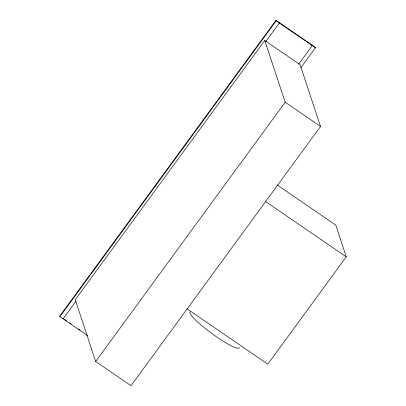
<?xml version="1.0" encoding="UTF-8"?>
<svg xmlns="http://www.w3.org/2000/svg" width="406" height="406" viewBox="0 0 406 406"><rect width="100%" height="100%" fill="white"/><g stroke="black" fill="none" stroke-linecap="round" stroke-linejoin="round"><path stroke-width="0.61" d="M300.836 67.736L315.426 47.781L315.234 47.208L275.973 20.3L59.738 316.076L59.931 316.65L87.66 335.655M59.931 316.65L276.161 20.873L275.973 20.3M264.773 40.483L75.242 299.729L95.669 361.482L131.006 385.7L320.532 126.454L300.11 64.701L264.773 40.483L285.195 102.236L320.532 126.454M76.196 300.912L63.103 318.827L62.915 318.253M265.722 41.666L279.333 23.051L279.145 22.477M298.638 64.224L312.25 45.604L312.062 45.03M95.669 361.482L285.195 102.236M276.887 184.766L335.767 225.112L346.262 256.846L267.803 364.167L187.044 308.824M276.161 20.873L315.426 47.781M265.504 201.503L346.262 256.846M64.478 319.324L66.569 320.755M69.705 322.907L71.273 323.978M78.586 328.992L80.155 330.068M239.22 347.343A30.364 4.481 36.2 0 1 212.642 334.113A30.364 4.481 36.2 0 1 190.247 311.869"/></g></svg>
